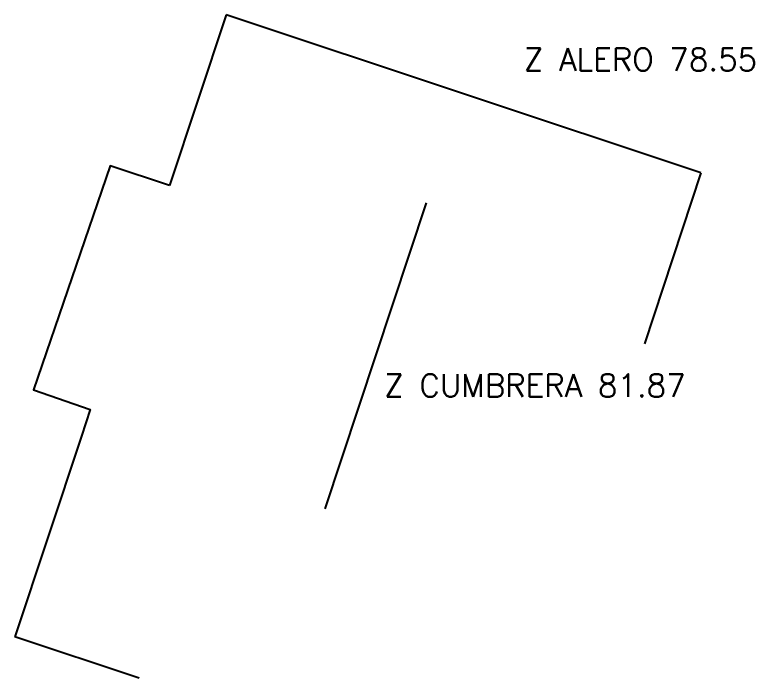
# Model space of a CAD drawing. Header units: millimetres. Extents: x -6.4 to 72.2, y -0.9 to 45.4.
# Drawn here: x 52.69 to 72.18, y 3.07 to 20.56 of the extents above; entities that cross this region are included whole.
import ezdxf
from ezdxf.enums import TextEntityAlignment as Align

# ---------------------------------------------------------------- set-up
doc = ezdxf.new("R2010")
doc.units = ezdxf.units.MM
doc.layers.add('Detalles', color=44, linetype='Continuous')
doc.layers.add('Toponimia-detalles', color=130, linetype='Continuous')
doc.styles.add('ROMANS', font='romans.shx', dxfattribs={"height": 0.75})

msp = doc.modelspace()

# ---------------------------------------------------------------- linework, layer by layer
at = {"layer": 'Detalles'}
for points in [[(58.259, 20.559), (56.772, 16.057)], [(70.776, 16.39), (58.259, 20.559)], [(70.776, 16.39), (69.289, 11.888)], [(55.968, 3.067), (52.69, 4.159)]]:
    msp.add_lwpolyline(points, dxfattribs=at)
at = {"layer": 'Detalles', "flags": 128}
for points in [[(56.772, 16.057), (55.206, 16.58), (53.187, 10.669), (54.674, 10.149), (54.449, 9.445), (52.69, 4.159)], [(63.536, 15.599), (60.865, 7.534)]]:
    msp.add_lwpolyline(points, dxfattribs=at)

# ---------------------------------------------------------------- texts
at = {"layer": 'Toponimia-detalles', "style": 'ROMANS'}
for s, p in [('Z ALERO 78.55', (66.112, 19.683, -133.974)), ('Z CUMBRERA 81.87', (62.43, 11.086, -133.974))]:
    msp.add_text(s, height=0.6, dxfattribs=at).set_placement(p, align=Align.TOP_LEFT)

doc.saveas('drawing.dxf')
